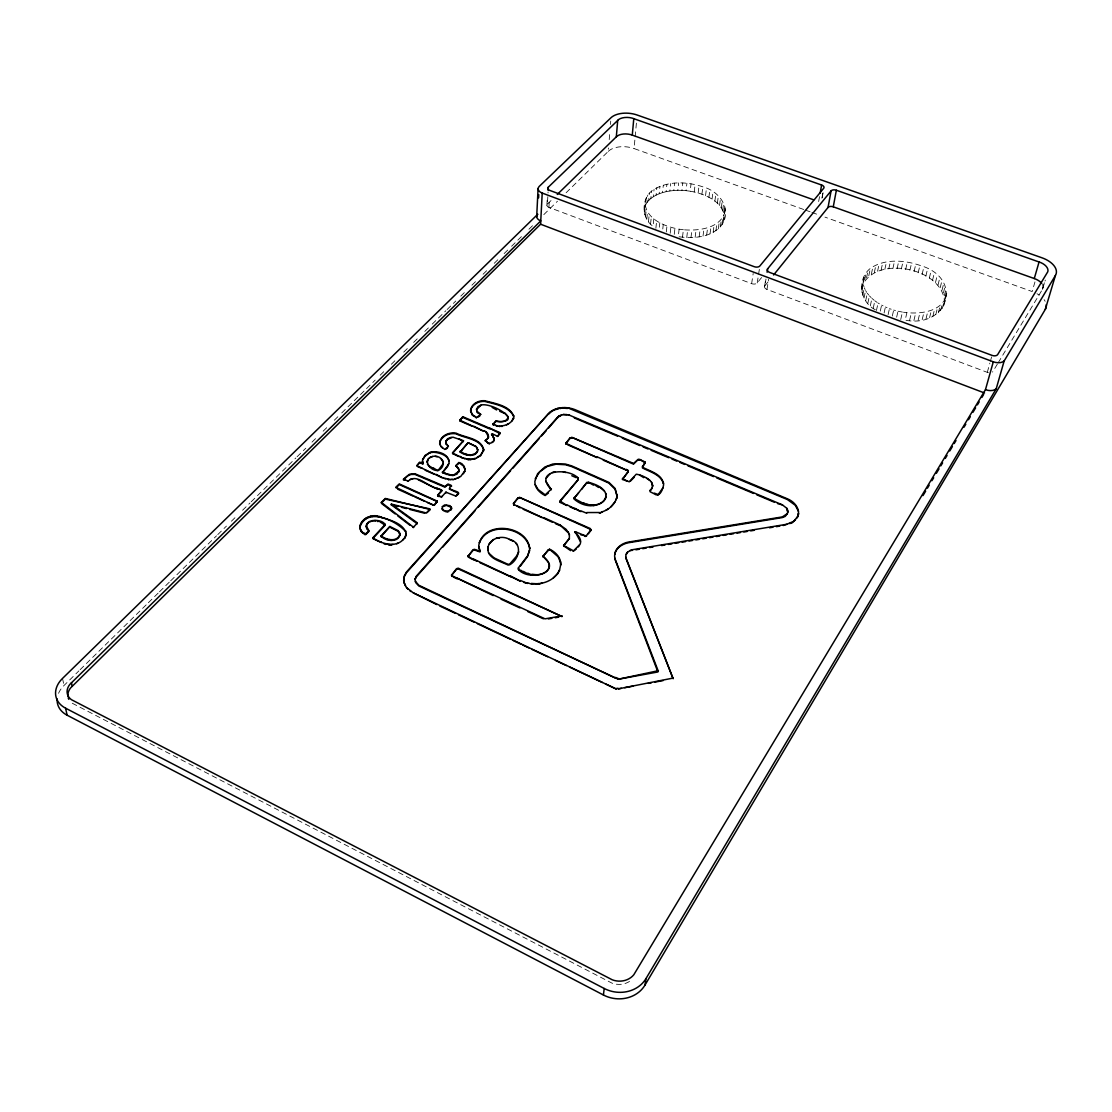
<?xml version="1.0" encoding="UTF-8"?>
<svg xmlns="http://www.w3.org/2000/svg" width="1112" height="1112" viewBox="0 0 1112 1112"><rect width="100%" height="100%" fill="white"/><g stroke="black" fill="none" stroke-linecap="round" stroke-linejoin="round"><path stroke-width="0.75" stroke-dasharray="5 3.75" d="M653.814 218.772L653.036 226.264C640.679 218.008 641.221 196.782 654.051 189.332C668.729 180.825 687.188 181.52 702.853 186.844C718.964 190.916 732.433 208.5 721.98 224.68C712.014 237.718 693.262 238.788 678.25 236.661L679.126 229.183C664.948 226.667 645.252 219.05 645.043 202.036M875.352 309.775C859.937 302.186 856.685 279.154 870.335 268.381C884.777 258.526 904.056 259.972 919.916 265.365C964.132 278.028 948.3 328.471 905.154 320.173L906.892 312.68C921.07 313.987 940.905 311.694 946.34 296.167M861.591 289.898L863.802 277.222M546.882 205.233L547.34 196.768M761.609 277.527L757.23 282.907A4.239 2.558 8.3 0 1 751.629 283.657L548.939 207.374A4.087 2.377 3.8 0 1 547.424 204.066L548.063 192.223M548.939 207.374L549.411 198.909M566.133 192.724L608.278 151.357L608.556 147.993M609.223 139.598L609.904 131.188M610.446 124.461L610.724 121.097M803.74 209.501L634.062 148.549L634.994 138.5M635.147 136.818L636.537 121.736M644.265 211.947L645.516 199.646M644.668 214.435L645.419 206.971M644.307 209.501L646.419 197.324M645.516 216.91L646.267 209.445M645.669 204.775L646.989 202.565L647.74 195.114M646.781 219.356L647.545 211.878M646.989 202.565L648.713 200.466L649.464 193.029M648.477 221.747L649.241 214.268M648.713 200.466L650.826 198.534L651.576 191.097M650.562 224.054L651.34 216.576M650.826 198.534L653.286 196.755L654.051 189.332M653.286 196.755L656.066 195.17L656.844 187.747M656.066 195.17L659.166 193.78L659.944 186.371M655.871 228.321L656.65 220.843M659.166 193.78L662.516 192.626L663.308 185.204M659.333 227.237L659.819 222.747M662.516 192.626L666.102 191.681L666.908 184.272M662.78 228.961L663.266 224.471M666.102 191.681L669.869 190.986L670.689 183.577M666.297 231.977L666.964 225.986M669.869 190.986L673.789 190.527L674.623 183.119M670.188 233.284L670.87 227.293M673.789 190.527L677.82 190.319L678.667 182.924M674.247 234.354L674.942 228.363M677.82 190.319L681.92 190.36L682.782 182.966M681.92 190.36L686.048 190.666L686.91 183.258M682.49 237.231L683.38 229.739C698.558 231.143 721.966 228.363 725.316 210.196M723.954 220.051C725.844 202.217 704.647 193.613 690.149 191.208L691.038 183.8M686.757 237.523L687.647 230.045M694.194 191.987L695.097 184.592M690.983 237.565L691.9 230.087M698.127 193.001L699.045 185.607M695.139 237.329L696.07 229.85M701.922 194.239L702.853 186.844M699.17 236.828L700.115 229.35M705.536 195.684L706.467 188.289M703.02 236.078L703.979 228.599M708.914 197.338L709.873 189.93M706.662 235.063L707.635 227.599M712.041 199.159L713 191.75M710.054 233.826L711.041 226.361M714.877 201.147L715.85 193.738M713.153 232.366L714.14 224.902M717.379 203.26L718.366 195.865M715.919 230.698L716.92 223.234M719.533 205.511L720.534 198.103M718.324 228.85L719.325 221.399M721.313 207.847L722.313 200.424M720.354 226.834L721.368 219.384M722.689 210.251L723.703 202.829M721.98 224.68L722.995 217.229M723.662 212.698L724.663 205.275M723.189 222.4L725.205 207.735M751.629 283.657L753.199 273.469M757.23 282.907L759.357 269.34M944.491 303.618C945.367 267.936 874.185 253.522 861.689 287.257M764.514 286.743L765.598 279.96M988.415 372.659A4.49 2.752 14 0 1 987.289 372.339L766.974 289.426A4.253 2.571 8.6 0 1 764.889 285.798L765.987 279.015M766.974 289.426L768.628 279.251M819.544 196.629L818.64 201.606L815.374 200.438M821.921 198.2L823.116 191.57M822.199 197.658L823.394 191.028M863.259 282.253L864.802 274.789M861.939 292.595L863.148 282.42M864.691 279.946L866.234 272.482M862.745 295.319L864.316 287.827L863.496 285.117M866.54 277.791L868.097 270.341M864.01 298.03L865.581 290.552L864.316 287.827M868.778 275.832L870.335 268.381M865.706 300.713L867.277 293.234L865.581 290.552M871.377 274.066L872.948 266.63M867.819 303.34L869.403 295.848L867.277 293.234M874.324 272.537L875.895 265.087M877.577 271.231L879.161 263.794M870.321 305.87L871.919 298.377L869.403 295.848M881.093 270.188L882.692 262.752M873.212 308.274L874.824 300.782L871.919 298.377M884.846 269.396L886.459 261.959M876.437 310.526L878.063 303.034L874.824 300.782M888.794 268.868L890.406 261.445M880.287 311.11L881.607 305.105L878.063 303.034M892.88 268.618L894.521 261.195M884.096 312.986L885.416 306.981L881.607 305.105M897.092 268.645L898.746 261.223M888.113 314.64L889.447 308.636L885.416 306.981M901.359 268.951L903.027 261.515M892.311 316.044L893.673 310.053L889.447 308.636M905.654 269.521L907.322 262.098M896.647 317.198L898.009 311.207L893.673 310.053M909.908 270.355L911.604 262.932M900.72 319.575L902.43 312.083L906.892 312.68M914.106 271.439L915.815 264.017M918.192 272.787L919.916 265.365M909.574 320.478L911.326 312.986M922.112 274.358L923.863 266.936M913.911 320.492L915.676 313M925.851 276.137L927.603 268.715M918.137 320.2L919.916 312.722M929.34 278.125L931.105 270.702M922.182 319.63L923.975 312.152M932.551 280.293L934.344 272.857M926.018 318.783L927.825 311.29M935.47 282.601L937.263 275.178M929.59 317.643L931.411 310.165M938.028 285.061L939.848 277.625M932.871 316.267L934.692 308.788M940.224 287.619L942.045 280.182M935.804 314.626L937.638 307.162M942.031 290.246L943.852 282.809M938.375 312.778L940.224 305.313M943.407 292.942L945.242 285.506M940.543 310.734L942.392 303.27M944.352 295.653L946.201 288.203M942.295 308.497L944.157 301.032M944.852 298.35L946.701 290.899M943.615 306.12L946.757 293.568M987.289 372.339L989.875 363.082M990.305 361.553L991.598 356.924M1034.966 281.906L1032.172 291.552L824.951 217.118M998.228 362.693L1042.403 289.426L1044.863 281.1M1042.403 289.426L1045.336 280.085M997.339 364.166L992.919 371.491A4.49 2.752 14 0 1 992.404 372.061M764.889 285.798L769.254 280.391M58.561 693.304A28.898 20.975 -14.1 0 1 64.037 685.465L78.91 670.87M80.147 669.66L147.104 603.955M148.341 602.732L158.251 593.002M159.489 591.792L169.413 582.049M170.65 580.839L216.52 535.817M217.757 534.608L226.445 526.087M231.393 521.222L237.593 515.134M242.555 510.269L249.991 502.971M251.229 501.762L295.861 457.949M297.099 456.74L305.786 448.219M311.985 442.145L318.185 436.057M323.133 431.192L329.333 425.104M334.295 420.239L340.494 414.15M341.731 412.941L365.292 389.825M366.529 388.602L375.203 380.095M380.165 375.217L386.364 369.142M391.327 364.277L397.526 358.189M403.725 352.101L408.688 347.236M413.636 342.371L419.836 336.297M424.798 331.418L430.997 325.343M432.234 324.12L445.87 310.734M447.107 309.525L455.795 301.005M460.757 296.139L465.706 291.274M471.905 285.186L476.867 280.321M483.067 274.247L488.029 269.368M494.228 263.294L499.177 258.429M504.139 253.564L510.338 247.476M511.576 246.252L522.737 235.313M528.937 229.225L533.899 224.36M543.81 214.63L557.446 201.244M547.424 204.066L552.344 199.27M686.048 190.666L690.149 191.208M679.126 229.183L683.38 229.739M898.009 311.207L902.43 312.083M805.38 210.085L810.273 211.85M811.899 212.434L818.432 214.783M72.252 703.229L611.892 983.091A18.376 16.332 10.4 0 0 630.059 981.062M62.508 678.431L64.037 685.465M608.278 151.357A19.21 10.759 5.2 0 1 634.062 148.549M1036.982 293.721A21.045 12.218 13.8 0 1 1039.136 295.041M1044.085 299.642A21.045 12.218 13.8 0 1 1045.141 301.296M1042.389 284.491A12.718 7.297 13.6 0 1 1042.889 288.411"/><path stroke-width="1.5" d="M429.607 509.365L385.308 498.426L381.333 502.402L381.346 503.097L385.322 499.121L430.052 508.907L426.355 512.98L391.299 504.083L416.944 522.57L417.25 523.78L391.299 504.834L391.507 504.07M429.552 457.783L432.512 456.476C441.909 454.099 447.858 465.928 438.017 470.557C429.871 471.085 421.865 459.2 432.512 456.476M430.191 467.137L427.355 464.135M430.122 452.389L425.076 455.433L422.671 459.687L425.076 456.128L430.122 452.389C437.155 450.249 449.151 453.835 449.095 462.467L447.663 466.414L442.451 472.614L452.89 475.519L457.018 474.143L459.006 470.362L458.7 472.183M430.122 453.084L432.207 451.82M432.915 468.416L430.191 466.456M432.207 452.514L433.708 451.639M433.791 505.362L395.719 487.32L399.291 483.901L437.308 501.192L434.194 505.307L427.481 502.541M434.194 505.307L437.308 501.192M435.223 456.365L437.211 456.782M449.081 460.493L449.081 461.188C447.649 455.308 440.588 453.251 435.306 452.362L435.306 451.667M416.819 465.775L419.613 462.856L422.894 463.912L422.477 461.383L422.894 463.217L419.613 462.161L416.819 465.775L441.992 477.646M437.308 501.887L436.905 500.734M438.879 496.48C433.972 494.534 448.692 489.975 437.308 489.002L437.308 488.307C428.509 487.654 416.819 472.711 408.215 481.121L403.406 479.202L409.355 474.31L414.873 473.712L444.953 486.486L447.983 483.998L450.985 485.221L451.5 486.43L447.983 484.693L444.953 487.167L414.887 474.407L411.037 474.449L407.757 475.839L403.42 479.897L404.99 480.217M437.642 495.591L441.603 490.267L437.308 488.307M437.642 470.515L432.915 467.721M437.878 496.008L437.642 494.896M438.017 470.557L443.382 463.426M438.559 496.341L437.878 495.327M439.184 496.619L438.559 495.646M440.213 445.092L439.754 443.549L441.103 446.524L444.814 449.443L448.386 446.44L445.87 443.257L448.386 446.44M439.838 441.45L439.838 442.131C442.02 435.612 449.721 432.693 456.115 433.833C464.955 438.364 480.523 438.865 483.65 449.873C481.621 438.17 464.899 437.794 456.128 433.152C449.359 431.859 440.282 435.57 439.685 443.188L439.754 444.244M440.964 458.505L443.354 461.591M441.103 446.524L442.395 447.858M441.881 496.397L441.214 497.398L445.884 492.199L455.781 496.063C465.789 490.1 443.521 491.282 451.514 485.735M441.561 491.198L441.603 490.267M442.062 508.601L442.52 509.782L442.312 506.766L444.591 504.931L450.179 505.71L451.569 508.573L451.18 506.697M442.312 506.766L446.579 505.321L451.166 507.392M442.451 472.614L448.859 463.76M443.368 473.045L442.465 471.683M443.466 478.299L436.099 474.351M443.591 510.783L442.534 509.087M520.402 566.05L527.519 556.57L529.479 550.51L527.561 555.875L518.456 567.773L518.498 569.622C529.646 581.91 563.506 572.597 542.906 556.181L549.495 549.217C555.708 551.913 561.199 557.904 560.712 565.049L560.476 561.49M549.272 567.44L549.342 564.118M444.842 473.698L443.368 472.35M445.37 478.98L443.466 477.604M445.578 449.304L447.441 448.08M451.319 437.252L447.566 438.753L445.829 441.659L447.552 439.448L452.848 437.141L463.495 440.7L452.528 453.418L453.529 454.182L452.528 452.737L463.495 440.7M443.591 510.088L445.439 511.617L448.789 511.631M445.884 492.199L445.759 492.922L446.524 492.435M447.038 474.615L444.842 473.003M447.121 511.854L451.291 509.06L450.165 510.311M447.26 478.772L449.123 479.786L445.37 478.285M455.781 496.063L458.352 493.186L449.345 489.072L449.484 488.126M449.443 475.283L447.038 473.92M450.972 479.925L449.123 479.091M451.194 475.505L449.457 474.588M451.569 575.279L456.462 568.718L458.241 568.176L562.047 616.576L458.227 568.871L456.462 569.413L451.569 575.279L452.084 576.461L451.583 574.584M452.806 479.897L460.715 476.478L464.774 470.974L463.426 473.754M452.89 475.519L458.714 471.488M454.613 478.994L456.323 478.619M455.823 465.692L459.451 462.995L463.635 466.192L464.899 469.403L464.26 466.512L461.827 463.676L458.839 462.467L455.823 465.692L458.339 468.069L458.992 471.057M456.101 466.206L458.867 469.181M457.894 478.063L459.367 477.354M459.006 438.712L463.454 441.631M493.214 595.559L452.097 575.766M458.575 493.617L458.366 492.491M472.266 426.257L460.229 421.073L459.854 419.947L463.078 416.833L499.594 432.457L499.983 433.583L497.481 436.488L500.011 432.902M460.229 421.073L459.854 419.947M460.02 456.337L463.134 458.38L453.543 453.487M477.757 449.415C477.131 458.186 464.983 455.642 460.159 452.07L468.013 442.757L476.019 446.537L477.729 450.11L476.881 447.427M642.541 466.109L642.527 467.207C649.978 471.335 661.779 473.893 663.433 483.553C660.709 474.421 649.936 471.947 642.444 467.888L645.113 462.036L639.775 459.492L638.191 459.409L633.604 463.468L572.305 437.544L570.206 437.836L566.022 442.979L566.203 444.188L566.022 442.979M459.854 420.628L462.439 417.097M462.425 417.778L463.078 416.833M464.844 458.964L463.148 457.685M465.136 454.266L460.132 451.152M464.858 458.269L468.263 459.645L475.06 459.006L480.579 455.114L483.539 450.36L480.565 455.795L476.603 457.755M466.526 454.808L465.15 453.571M460.159 452.07L468.013 442.757M476.019 446.537L468.374 442.784M468.263 459.645L466.567 458.7M468.638 455.322L466.54 454.113M470.807 412.343L470.64 410.536L472.558 415.318L470.821 411.648M470.696 409.424L470.682 410.119C472.141 404.129 478.897 401.001 484.665 401.404C494.784 404.059 508.782 406.283 513.702 416.333C510.019 405.519 494.743 403.503 484.679 400.709C478.48 400.209 470.487 404.254 470.626 411.231M469.987 459.729L475.074 458.311M468.055 556.334L472.989 549.745L474.435 549.314L480.064 551.246L478.758 546.353L480.05 551.941L474.421 550.009L472.975 550.44L468.055 556.334L468.666 557.487L468.069 555.639M470.209 455.461L475.297 453.487L477.687 451.097M473.531 416.152L472.572 414.637M460.243 420.378L482.413 430.692M474.713 416.222L476.381 417.723L473.545 415.471M476.381 417.723L480.718 414.387L476.812 411.079L477.576 412.886L480.718 414.387M481.287 404.963L477.896 406.7L476.534 409.536L481.287 404.963C493.408 402.488 525.74 423.519 495.966 421.392L492.95 424.548L495.994 420.711C499.955 422.616 506.488 422.212 508.045 417.389M476.77 561.226L468.68 556.792M478.271 416.986L479.884 415.944M479.411 542.128L479.397 542.823C487.876 520.875 526.101 526.893 529.701 548.591C527.31 525.045 483.484 519.804 478.813 545.241L478.744 547.048M483.859 431.331L473.781 426.23M483.873 430.636C488.404 432.026 490.726 438.267 485.318 440.38L487.598 442.882M485.861 431.873L488.627 437.183L485.291 441.075M485.318 440.38L488.668 443.591L490.086 443.202C500.511 441.186 485.11 429.566 496.869 436.071L497.509 435.807M499.983 433.583L489.614 428.162M489.461 443.952L488.682 442.896M492.143 407.367L496.633 409.967M487.89 549.467L487.862 550.148C487.098 539.292 500.998 534.33 509.407 539.362C523.071 542.6 519.763 559.1 509.616 564.84L507.948 565.007C500.386 561.101 485.944 558.335 488.057 546.77M494.034 438.698L491.615 433.972M491.838 442.326L493.645 441.019L494.117 438.601M488.529 552.914L494.075 557.904L507.975 564.326L509.643 564.159L516.26 556.486L518.79 551.913M493.158 434.583L492.574 434.333M489.058 544.171L493.464 539.501M493.241 424.242L493.561 425.104L492.963 423.867M625.722 557.251L673.135 678.737L626.112 558.794L625.834 555.208L627.724 551.913L632.533 549.689L786.782 524.28L793.843 521.25L797.846 516.218L796.887 518.081M493.895 440.449L494.062 438.017M495.716 425.229L497.676 426.382L493.589 424.409M499.747 426.591L497.703 425.701M496.258 538.18L499.427 538.18M501.873 426.549L501.901 425.868C506.738 425.409 511.993 422.755 513.619 417.903L511.645 421.295M508.017 418.07L507.656 416.138L504.473 412.649M506.53 424.784L508.434 423.88M578.045 479.814L559.989 500.942L566.898 505.515L560.253 502.429L559.948 501.623L578.045 479.814L578.143 478.09C568.302 467.221 532.3 469.945 551.371 489.711L545.797 481.287M509.407 539.362L513.188 541.28M513.494 503.319L514.008 505.112L513.494 503.319L518.136 497.815L519.665 497.453L590.402 528.589L590.958 530.382L588.345 533.774M510.7 576.058L520.305 581.117L473.712 559.127M514.036 504.417L520.013 507.809M515.746 543.142L517.302 544.81M513.466 504.014L518.136 497.815M590.958 530.382L588.971 528.631L519.665 497.453M518.498 569.622L518.456 567.773M536.693 216.59L538.069 188.776M538.597 197.894L538.764 194.628M521.028 571.026L518.539 568.927M67.888 696.168A17.347 12.579 -14.1 0 1 70.612 687.911L540.599 224.221L542.211 193.071A8.243 4.74 3.7 0 1 539.181 186.455L610.988 117.733A19.502 10.647 5.3 0 1 637.148 115.022L1041.944 257.789A21.392 12.121 13.5 0 1 1055.413 275.484L1045.308 309.344L644.974 985.093A30.594 27.23 10.4 0 1 603.399 994.99L67.123 715.211A28.898 20.975 -14.1 0 1 57.171 698.934M523.377 572.096L521.069 570.345M548.16 190.541L548.341 187.15L618.647 119.512A11.69 6.38 5.3 0 1 632.158 118.108L821.615 185.023A4.045 2.266 9 0 1 823.714 188.248L759.885 265.949A4.281 2.558 8.2 0 1 754.242 266.685L549.884 190.444A4.114 2.363 3.8 0 1 548.341 187.15M527.811 573.889L523.418 571.401M527.7 583.48L520.346 580.436M535.206 478.785L539.723 471.794L547.271 466.442L556 464.218L565.41 464.733L571.79 466.623L608.876 483.081L615.061 489.169L617.021 495.841L615.131 488.474L608.931 482.399L571.832 465.942L565.452 464.051L552.956 463.982L544.769 467.068L537.624 473.712L534.872 481.315C534.524 487.807 539.723 492.922 545.158 495.535L548.466 493.005M535.108 484.512L538.083 489.475L545.2 494.854L551.413 489.03M527.727 582.785L531.327 584.106L534.942 583.689C544.81 584.175 555.249 579.338 559.475 570.067L557.863 573.57L553.373 577.92M531.897 574.96L527.852 573.194M535.817 575.39L535.859 574.695C541.349 575.029 547.743 572.485 549.314 566.745M548.73 413.442L406.464 572.013L404.337 575.891L403.684 580.603L404.351 576.586L406.478 572.708L548.73 413.442C555.416 406.686 566.397 406.311 574.862 409.591L787.518 498.857C794.413 501.609 800.848 509.129 797.707 516.899M536.081 584.356L538.472 583.605M516.927 505.738L552.455 522.265M546.228 478.188L550.204 473.559M548.689 414.123L550.162 412.065M550.12 412.747L551.844 410.842M549.286 564.799L548.313 562.158L542.906 556.181M541.919 583.147L538.43 584.287M551.802 411.523L553.734 409.814M553.693 410.495L555.792 408.966M552.344 472.461L554.805 471.738M542.865 556.876L548.327 549.564M555.75 409.661L558.002 408.326M548.508 428.092L558.849 416.124L563.298 414.526L569.566 415.235L782.459 504.904L786.948 508.42L787.713 512.34L787.671 510.005M560.42 562.172L558.085 556.751L549.495 549.217M557.71 417.737L558.849 416.124M557.96 409.007L560.323 407.882M558.808 416.805L560.17 415.388M561.671 414.845L560.128 416.069M560.267 408.563L562.714 407.631M563.298 414.526L566.731 414.54M562.672 408.312L565.16 407.59M560.253 502.429L560.128 501.512M798.472 511.339L795.288 505.279L787.379 499.538L567.634 407.77M563.256 471.849L565.688 472.517M559.892 524.906L566.23 529.465L568.274 532.759L559.892 524.906L543.629 517.58M568.454 414.873L569.566 415.235M565.98 443.66L570.206 437.836M563.603 545.742L569.386 538.444L563.603 545.742L570.623 550.635M570.164 438.517L571.596 437.391M564.173 546.478L563.659 545.047M638.191 459.409L633.534 464.149L572.305 437.544M569.358 534.983L568.329 532.078M574.167 498.204L586.914 482.455L588.484 482.302C624.972 491.851 596.06 517.608 574.445 499.33L574.167 498.204L578.574 492.922M574.445 499.33L574.223 497.509M578.143 478.09L576.183 476.937M579.435 510.95L566.939 504.82M427.23 461.119L427.133 462.272M573.083 551.316L580.13 544.157C583.925 534.886 563.589 526.685 585.162 535.803L586.649 535.345L591.014 529.701M580.464 541.683L575.14 531.703M575.641 531.786L574.973 532.662M576.433 548.814L574.181 550.704M581.02 511.631L574.751 508.253M578.351 546.909L579.491 545.214M583.466 503.416L574.501 498.649M476.548 408.855L476.798 411.76M581.687 489.252L586.914 482.455M557.265 194.461L616.326 136.818L617.716 120.277M593.572 485.166L588.484 482.302M586.816 504.653L583.536 502.721M586.705 513.23L581.076 510.936M580.575 534.677L585.162 535.803M590.305 505.432L586.886 503.972M566.244 443.507L597.13 457.56L567.745 444.856M595.073 485.11L598.576 487.445M593.725 505.626L593.78 504.931C599.048 504.917 604.997 502.054 606.207 496.536L606.137 497.217M399.792 535.623L399.625 532.704L398.179 530.646L389.895 526.49L381.11 535.845C384.502 541.363 399.514 543.226 399.875 533.829M599.827 487.306L604.511 491.115M813.748 199.854L632.283 135.108L633.784 118.609M602.551 511.715L599.507 513.202L602.551 511.715C609.126 509.491 614.992 504.236 616.84 497.411L616.117 499.691M614.853 553.609L614.783 554.29C616.048 547.896 622.317 543.963 628.336 542.767L782.209 517.594L785.211 516.413L787.338 513.605L782.348 516.913L628.405 542.072C621.525 543.295 614.394 548.633 614.616 556.25L615.353 560.281L657.901 671.968L618.272 679.237L418.89 585.996L415.61 582.507L415.179 579.018L416.249 576.238L557.751 417.042M622.595 478.938L629.225 481.816L636.286 474.198C643.209 475.241 658.429 482.122 650.131 490.767L652.063 488.057M605.776 493.339L606.151 494.618M605.97 510.269L608.459 508.782M529.451 551.204L529.743 547.896M610.738 506.975L614.936 501.985M483.525 451.055L483.664 449.178M622.553 478.355L622.525 479.619L628.197 471.321L627.724 470.668L603.274 460.187M614.797 558.252L658.346 671.342M623.109 479.494L627.376 481.357M626.334 470.042L597.2 456.879M627.724 470.668L626.403 469.347M622.484 479.05L628.127 472.002L627.793 469.987M630.268 481.315L634.201 477.257M626.153 554.096L627.724 551.913M615.478 678.098L418.877 585.301L415.221 581.131M642.458 466.79L645.043 462.731L639.775 459.492M630.24 550.343L632.464 550.37M639.664 475.019L643.723 477.646M405.296 585.802L403.864 581.923L406.505 587.609L413.303 592.849L616.451 689.092L605.498 683.936M618.272 679.237L658.429 670.661M616.771 498.106L617.09 495.146M673.233 678.056L618.022 688.926L621.358 688.314M645.057 463.565L645.113 462.036M560.754 564.368L559.433 570.748M646.489 478.216L649.714 480.328M651.59 482.149L652.605 486.333L652.716 485.36M650.214 490.086L650.172 491.768L654.259 493.825C659.777 498.176 662.905 489.016 663.586 484.888L663.53 482.872M657.762 495.16L663.072 487.668M603.399 994.99L604.219 988.485A30.747 27.272 10.3 0 0 645.975 978.588L996.213 388.783L1004.164 360.941L1055.413 275.484M405.977 534.844L406.158 533.538L404.824 538.166L405.977 535.539M415.249 578.546L415.179 579.018M644.974 985.093L645.975 978.588M513.591 418.585L513.73 415.638M464.76 471.669L464.913 468.722M767.085 272.218L767.627 268.826L831.095 190.861A4.059 2.28 9.3 0 1 836.363 190.235L1040.86 262.627A12.816 7.27 13.5 0 1 1047.782 271.759L997.7 354.533A4.531 2.738 13.9 0 1 992.029 355.381L769.726 272.454A4.295 2.558 8.6 0 1 767.627 268.826M445.842 440.977L445.856 443.952M365 534.733L361.205 531.522L359.899 527.533L359.927 528.228C359.537 520.18 368.753 515.092 375.981 515.732C386.17 519.36 402.169 521.542 406.088 532.926L406.172 534.233M405.741 530.952L405.741 531.647C396.511 520.902 367.155 506.294 359.913 527.06L359.885 526.365M820.128 193.307L821.615 185.023M773.604 274.984L828.037 207.457L831.095 190.861M828.037 207.457A4.017 2.28 9.4 0 1 833.263 206.818L836.363 190.235M569.33 539.125L569.413 534.302M782.459 504.904L777.524 503.569M786.948 508.42L787.532 510.686M786.782 524.28L783.223 525.517M368.684 530.827C359.746 520.611 380.387 516.871 385.155 524.516L372.993 537.624L373.243 538.764L372.993 537.624M373.007 538.319L385.169 525.212L379.873 521.764M789.437 523.53L791.661 523.182L795.553 519.763M422.671 458.992L422.477 462.078M628.127 472.002L628.336 470.696M451.291 509.755L451.569 507.878M787.213 514.272L787.852 511.659M67.123 715.211L65.58 708.177A29.023 20.989 -14 0 1 62.508 678.431L537.777 214.241A8.131 4.768 3.6 0 0 540.766 220.899L69.861 684.38A17.389 12.579 -14 0 0 71.502 699.712L612.309 979.825A18.418 16.346 10.3 0 0 633.798 974.765L985.468 389.659L993.294 361.803A9.257 5.602 14 0 0 1004.164 360.941M1041.749 283.49A12.718 7.297 13.6 0 0 1036.036 279.251L1034.285 278.542L1039.081 261.918M391.299 504.834L398.152 506.46M415.249 579.241L416.249 576.933L439.254 551.052M427.23 461.814L428.342 458.936M381.11 535.845C385.933 539.765 396.609 542.503 399.778 534.928M368.419 522.181L366.501 525.337L366.473 524.642M922.974 495.604L925.657 491.143M927.436 488.168L929.215 485.193M931.898 480.731L933.677 477.757M936.36 473.295L939.042 468.833M940.822 465.858L942.601 462.884M945.283 458.422L947.063 455.447M949.745 450.985L952.414 446.524M954.207 443.549L955.986 440.574M964.021 427.189L965.8 424.214M968.482 419.752L970.262 416.778M972.944 412.316L975.613 407.854M977.406 404.879L979.186 401.905M981.868 397.457L983.647 394.482M373.215 538.069C382.236 544.213 397.596 548.661 404.81 537.471M491.504 434.764L492.546 435.014M430.094 509.838L427.008 512.604M442.701 547.173L474.907 510.922M478.355 507.044L510.561 470.807M512.854 468.208L539.306 438.448M541.613 435.848L546.214 430.678M396.108 487.765L399.305 484.596L436.905 501.429M381.333 502.402L412.608 526.588L413.956 526.699L417.236 523.085M381.138 536.54L389.895 526.49M360.344 529.924L360.316 529.229L362.484 532.287L365.778 533.871L368.906 530.688L366.209 525.893L366.237 526.588M368.934 531.383L365.806 534.566L365.778 533.871M616.326 136.818L617.257 136.039A11.606 6.408 5.3 0 1 630.671 134.608L632.283 135.108M412.622 479.133L410.022 479.411M370.977 521.528L369.615 521.403M412.608 526.588L413.33 527.644L413.956 526.699M585.107 536.484L586.594 536.026M548.285 550.245L549.453 549.898M518.109 498.51L519.638 498.148M624.708 687.689L633.048 686.146M648.087 683.366L651.423 682.754M654.76 682.129L663.113 680.586M562.102 615.881L545.019 618.842L457.157 578.157M548.383 618.939L551.802 618.341M555.208 617.758L558.627 617.16M635.883 549.801L639.317 549.245M642.736 548.675L646.169 548.105M649.589 547.549L653.022 546.979M661.584 545.575L665.004 545.005M668.437 544.435L671.856 543.879M675.29 543.309L678.709 542.739M682.142 542.183L685.562 541.613M688.995 541.058L692.415 540.488M695.848 539.918L699.267 539.362M702.701 538.792L706.12 538.222M709.553 537.666L712.973 537.096M716.406 536.54L719.825 535.97M723.259 535.4L726.678 534.844M730.111 534.274L733.531 533.704M736.964 533.148L740.383 532.578M743.817 532.022L747.236 531.453M750.669 530.883L754.089 530.327M769.518 527.783L772.937 527.213M776.371 526.657L779.79 526.087M599.577 512.521L586.761 512.549M573.139 550.635L564.229 545.797M616.521 688.411L618.105 688.245M586.858 483.136L588.429 482.997M387.56 544.171L389.381 545.13L393.022 544.435M499.774 425.91L501.901 425.868M450.985 479.244L452.806 479.202M451.208 474.824L452.904 474.824M433.708 452.334L435.306 452.362M468.277 458.95L470.001 459.047M638.107 460.09L639.692 460.173M590.375 504.737L593.78 504.931M565.118 408.271L567.579 408.452M531.355 583.425L534.942 583.689M468.652 454.641L470.223 454.78M389.909 527.185L398.193 531.341L399.889 534.511M531.939 574.265L535.859 574.695M445.453 510.922L447.135 511.159M571.554 438.072L572.249 438.225M401.474 507.308L406.45 508.587M409.772 509.435L424.701 513.244M524.03 582.48L526.476 583.147M833.263 206.818L1034.285 278.542M384.015 543.768L385.794 544.407L385.767 543.712M542.211 193.071L993.294 361.803M540.599 224.221L984.537 392.995M654.342 493.13L657.845 494.479M439.198 495.924L441.214 496.716M615.548 677.416L618.341 678.556M574.32 417.945L617.521 436.14M622.331 438.17L639.928 445.578M643.125 446.927L647.921 448.956M651.132 450.304L668.729 457.713M671.926 459.061L676.721 461.091M679.932 462.439L684.728 464.455M687.925 465.803L713.529 476.589M716.726 477.938L753.533 493.45M756.73 494.798L774.327 502.221M463.065 417.528L489.6 428.857M499.705 411.287L504.445 413.33M571.79 475.741L576.127 477.618M454.836 454.752L458.714 456.462M570.011 506.877L574.695 508.935M523.154 509.213L542.017 517.567M425.187 470.209L434.542 474.351M437.308 489.002L418.182 479.758M414.845 496.911L424.325 501.137M418.098 467.04L421.907 468.055M555.416 523.599L559.85 525.587M397.679 489.169L413.289 496.202M479.856 562.644L510.672 576.753M374.049 539.167L379.859 541.864M501.053 599.187L519.874 607.903M527.713 611.53L543.393 618.8M469.917 558.071L473.684 559.822M436.738 604.567L413.303 592.849M439.852 606.04L455.475 613.379M458.589 614.853L474.212 622.192M477.34 623.665L510.13 639.08M513.257 640.554L521.055 644.223M522.626 644.96L528.881 647.907M532.009 649.38L547.646 656.733M555.458 660.403L566.411 665.56M569.539 667.019L602.37 682.476M453.348 577.058L457.143 578.852M65.58 708.177L604.219 988.485M381.68 503.583L395.135 513.897M397.818 515.954L409.925 525.225M71.432 682.643L72.169 686.173M403.67 579.908L403.878 582.618M360.816 523.432L360.844 524.127M361.178 530.813L361.205 531.522M360.093 525.198L360.121 525.893M363.763 519.832L363.777 520.527M362.484 532.287L362.512 532.982M362.025 521.653L362.039 522.348M367.182 523.432L367.21 524.127M367.155 528.659L367.168 529.368M366.39 527.171L366.418 527.88M365.834 518.234L365.848 518.929M364.43 519.248L364.444 519.943M368.92 516.719L368.934 517.414M367.321 517.4L367.349 518.095M372.381 515.871L372.395 516.566M372.464 520.486L372.492 521.18M370.602 516.204L370.63 516.899M375.981 515.732L375.995 516.427M375.717 520.458L375.731 521.153M374.188 515.704L374.202 516.399M374.091 520.36L374.118 521.055M377.76 515.926L377.788 516.621M377.872 520.958L377.899 521.653M381.319 516.871L381.333 517.567M381.152 536.095L381.166 536.79M381.291 541.836L381.319 542.531M379.553 516.315L379.567 517.01M385.211 524.252L385.169 525.212M384.071 523.696L384.099 524.391M387.212 538.889L387.24 539.584M391.077 539.779L391.09 540.474M391.188 544.532L391.202 545.227M389.422 539.556L389.45 540.251M389.367 544.435L389.381 545.13M398.249 543.073L396.609 543.698M403.837 538.806L402.6 540.112M408.048 589.304L406.505 587.609M410.967 591.57L409.925 590.861M408.215 481.121L407.617 481.301M423.019 463.106L422.894 463.912M996.213 388.783A9.132 5.629 14.2 0 1 985.468 389.659M1046.267 304.66A21.045 12.218 13.8 0 1 1045.308 309.344M68.819 699.323A17.347 12.579 -14.1 0 1 68.207 697.794M798.486 513.494L798.263 514.87L798.486 513.494"/></g></svg>
